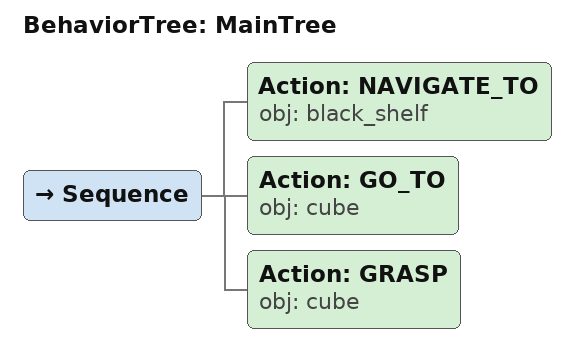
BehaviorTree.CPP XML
<root main_tree_to_execute="MainTree">
  <BehaviorTree ID="MainTree">
    <Sequence>
      <!-- Navigate to black_shelf -->
      <Action ID="NAVIGATE_TO" obj="black_shelf" />
      <!-- Go to cube -->
      <Action ID="GO_TO" obj="cube" />
      <!-- Grasp cube -->
      <Action ID="GRASP" obj="cube" />
    </Sequence>
  </BehaviorTree>
</root>
